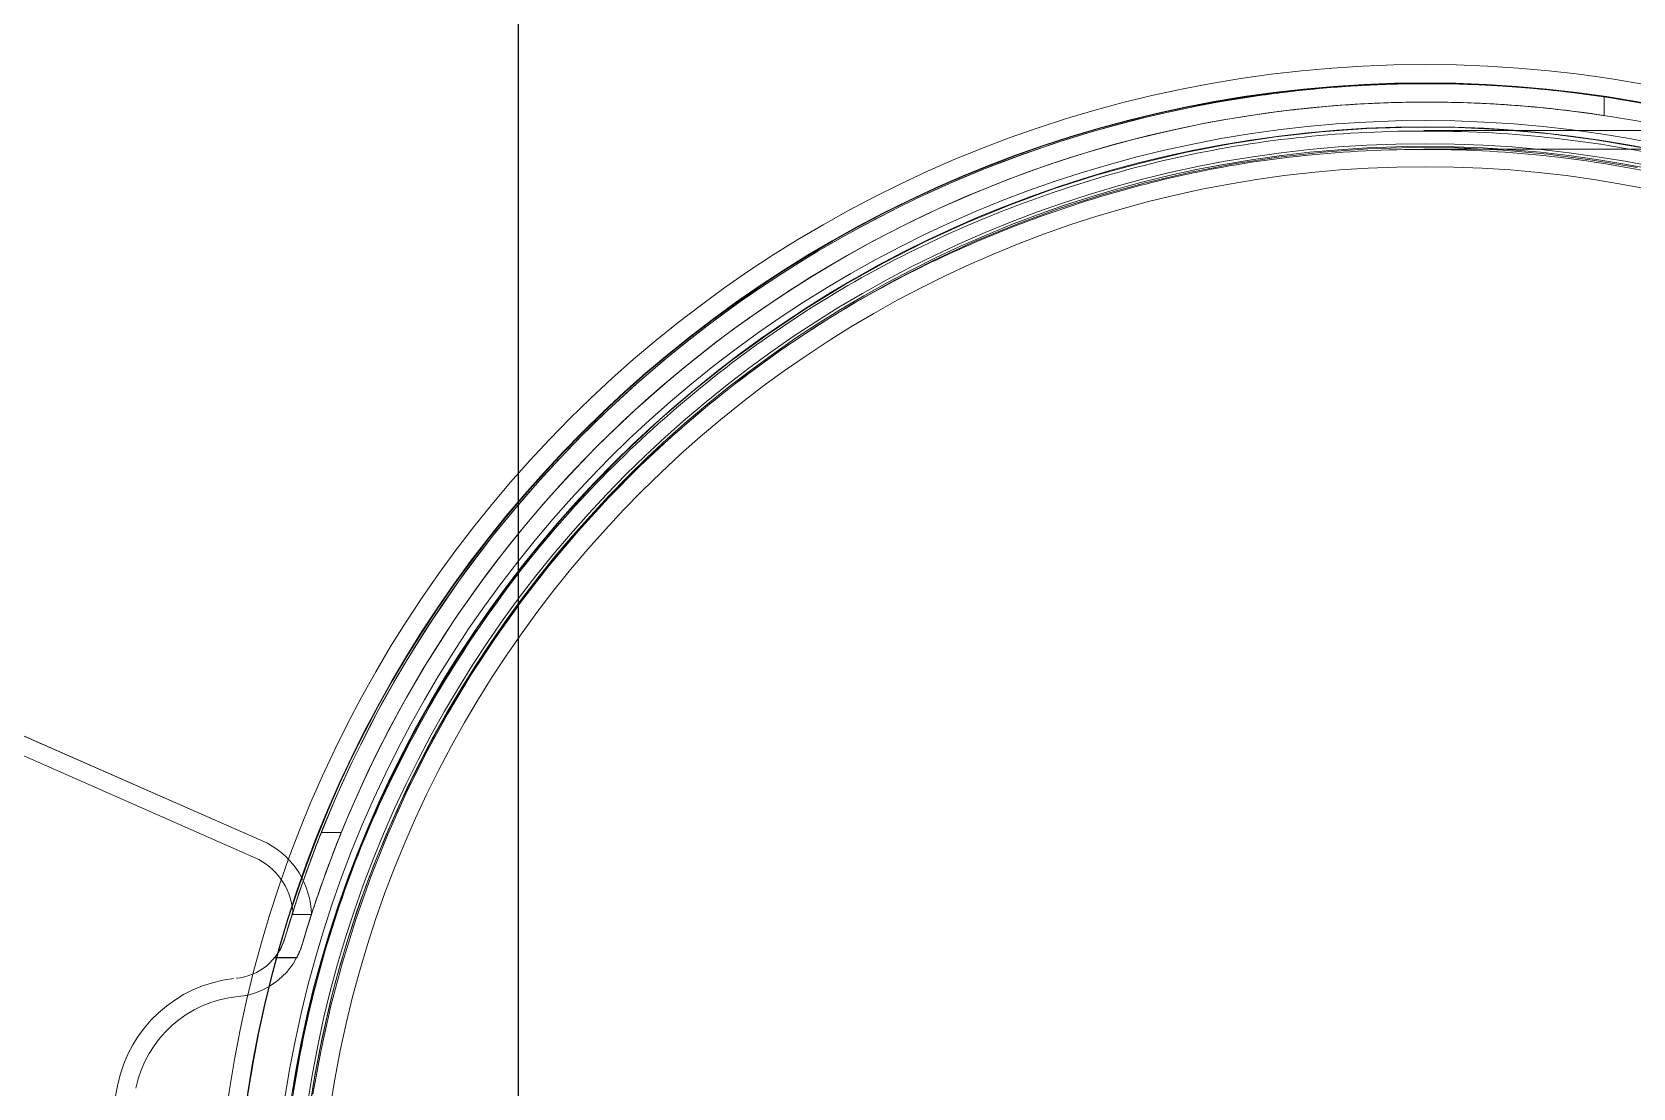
# Model space of a CAD drawing. Header units: millimetres. Extents: x 2179 to 48742, y 3478 to 161002.
# Drawn here: x 38218.7 to 38288.1, y 126037.1 to 126082.9 of the extents above; entities that cross this region are included whole.
import ezdxf

# ---------------------------------------------------------------- set-up
doc = ezdxf.new("R2010")
doc.units = ezdxf.units.MM
doc.layers.add('A-GENM-1', color=7, linetype='Continuous', lineweight=9, true_color=0x646464)
doc.layers.add('A-WALL-PATT-1', color=9, linetype='Continuous', lineweight=9, true_color=0x808080)
doc.layers.add('A-WALL-1', color=7, linetype='Continuous', lineweight=25)

msp = doc.modelspace()

# ---------------------------------------------------------------- hatches: boundary and pattern name
at = {"layer": 'A-WALL-PATT-1'}
h = msp.add_hatch(dxfattribs=at)
h.set_pattern_fill('FP_4', color=256, angle=76.01036, style=0, pattern_type=2)
h.set_pattern_definition([(45.00036, (-161918.41, 0), (-121.23422, 121.2327), []), (45.00036, (-161837.59, 0.0005), (-121.23422, 121.2327), [])])
h.paths.add_polyline_path([(38239.78, 125414.392), (38239.78, 126335.645), (38039.78, 126335.645), (38039.78, 125614.392), (38215.787, 125614.392), (38215.787, 125414.392)])
h.paths.add_polyline_path([(38039.78, 131335.645), (38239.78, 131335.645), (38239.78, 131797.892), (38039.78, 131797.892)])

# ---------------------------------------------------------------- linework, layer by layer
at = {"layer": 'A-GENM-1'}
for p, q in [((38286.849, 126079.233), (38286.849, 126080.042)), ((38286.849, 126079.233), (38286.849, 126080.042)), ((38196.587, 126061.883), (38228.902, 126047.667)), ((38228.902, 126047.667), (38196.587, 126061.883)), ((38196.587, 126061.883), (38228.902, 126047.667)), ((38228.902, 126047.667), (38196.587, 126061.883)), ((38228.526, 126046.961), (38195.787, 126061.408)), ((38195.787, 126061.408), (38228.526, 126046.961)), ((38228.526, 126046.961), (38195.787, 126061.408)), ((38195.787, 126061.408), (38228.526, 126046.961)), ((38231.242, 126048.134), (38232.105, 126048.134)), ((38232.105, 126048.134), (38231.242, 126048.134)), ((38231.242, 126048.134), (38232.105, 126048.134)), ((38232.105, 126048.134), (38231.242, 126048.134)), ((38230.81, 126044.573), (38229.97, 126044.573)), ((38229.97, 126044.573), (38230.81, 126044.573)), ((38230.81, 126044.573), (38229.97, 126044.573)), ((38229.97, 126044.573), (38230.81, 126044.573)), ((38230.811, 126044.573), (38230.011, 126044.573)), ((38230.011, 126044.573), (38230.811, 126044.573)), ((38230.811, 126044.573), (38230.011, 126044.573)), ((38230.011, 126044.573), (38230.811, 126044.573)), ((38229.217, 126042.706), (38230.172, 126042.706)), ((38229.217, 126042.706), (38230.172, 126042.706)), ((38229.217, 126042.706), (38230.172, 126042.706)), ((38229.217, 126042.706), (38230.172, 126042.706)), ((38230.173, 126042.708), (38229.218, 126042.708)), ((38230.173, 126042.708), (38229.218, 126042.708)), ((38230.173, 126042.708), (38229.218, 126042.708)), ((38230.173, 126042.708), (38229.218, 126042.708))]:
    msp.add_line(p, q, dxfattribs=at)
at = {"layer": 'A-GENM-1', "flags": 128}
for points in [[(38230.005, 126036.928), (38230.361, 126038.884), (38230.795, 126040.825), (38231.306, 126042.747), (38231.894, 126044.646), (38232.557, 126046.521), (38233.295, 126048.368), (38234.105, 126050.184), (38234.988, 126051.965), (38235.942, 126053.711), (38236.964, 126055.416), (38238.054, 126057.08), (38239.209, 126058.698), (38240.428, 126060.269), (38241.709, 126061.79), (38243.05, 126063.258), (38244.449, 126064.672), (38245.903, 126066.029), (38247.41, 126067.326), (38248.968, 126068.562), (38250.573, 126069.735), (38252.225, 126070.843), (38253.919, 126071.884), (38255.654, 126072.856), (38257.426, 126073.758), (38259.233, 126074.588), (38261.072, 126075.346), (38262.939, 126076.029), (38264.833, 126076.637), (38266.749, 126077.169), (38268.685, 126077.624), (38270.637, 126078.001), (38272.603, 126078.3), (38274.579, 126078.52), (38276.563, 126078.66), (38278.551, 126078.722), (38280.539, 126078.703), (38282.525, 126078.605), (38284.506, 126078.428), (38286.478, 126078.172), (38288.438, 126077.837)], [(38279.033, 126078.572), (38279.436, 126078.572), (38280.018, 126078.572), (38280.776, 126078.572), (38281.71, 126078.572), (38282.818, 126078.572), (38284.098, 126078.572), (38285.549, 126078.572), (38287.168, 126078.572), (38288.952, 126078.572)], [(38230.877, 126036.787), (38231.227, 126038.709), (38231.653, 126040.615), (38232.155, 126042.502), (38232.733, 126044.368), (38233.384, 126046.21), (38234.108, 126048.024), (38234.905, 126049.807), (38235.772, 126051.557), (38236.708, 126053.272), (38237.713, 126054.947), (38238.783, 126056.581), (38239.918, 126058.17), (38241.116, 126059.713), (38242.374, 126061.207), (38243.691, 126062.65), (38245.065, 126064.038), (38246.493, 126065.371), (38247.973, 126066.645), (38249.503, 126067.859), (38251.08, 126069.011), (38252.702, 126070.099), (38254.367, 126071.121), (38256.071, 126072.076), (38257.811, 126072.962), (38259.586, 126073.778), (38261.392, 126074.522), (38263.226, 126075.193), (38265.086, 126075.791), (38266.968, 126076.313), (38268.869, 126076.76), (38270.787, 126077.13), (38272.718, 126077.424), (38274.66, 126077.64), (38276.608, 126077.778), (38278.56, 126077.838), (38280.513, 126077.82), (38282.464, 126077.724), (38284.41, 126077.55), (38286.347, 126077.298), (38288.272, 126076.969)], [(38279.033, 126077.772), (38279.436, 126077.772), (38280.018, 126077.772), (38280.776, 126077.772), (38281.71, 126077.772), (38282.818, 126077.772), (38284.098, 126077.772), (38285.549, 126077.772), (38287.168, 126077.772), (38288.952, 126077.772)]]:
    msp.add_lwpolyline(points, dxfattribs=at)
at = {"layer": 'A-GENM-1'}
for centre, radius, start, end in [((38279.087, 126029.007), 52.434, 0, 180), ((38279.087, 126029.007), 52.434, 90, 270), ((38279.087, 126029.007), 52.434, 90, 270), ((38279.087, 126029.007), 52.434, 270, 90), ((38279.087, 126029.007), 52.434, 270, 90), ((38279.087, 126029.007), 51.634, 90, 270), ((38279.087, 126029.007), 51.634, 90, 270), ((38279.087, 126029.007), 51.612, 0, 180), ((38279.17, 126029.006), 51.604, 22.6069, 163.63186), ((38279.17, 126029.006), 51.604, 22.6069, 163.63186), ((38279.17, 126029.006), 51.604, 22.6069, 163.63186), ((38279.17, 126029.006), 51.604, 22.6069, 163.63186), ((38279.087, 126029.007), 51.634, 270, 90), ((38279.087, 126029.007), 51.634, 270, 90), ((38279.17, 126029.006), 50.804, 22.6069, 163.63186), ((38279.17, 126029.006), 50.804, 22.6069, 163.63186), ((38279.17, 126029.006), 50.804, 22.6069, 163.63186), ((38279.17, 126029.006), 50.804, 22.6069, 163.63186), ((38279.17, 126029.006), 51.604, 99.84252, 158.24333), ((38279.17, 126029.006), 51.604, 99.84252, 158.24333), ((38279.17, 126029.006), 51.604, 99.84252, 158.2402), ((38279.17, 126029.006), 51.604, 99.84252, 158.2402), ((38279.087, 126029.007), 50, 360, 180), ((38279.087, 126029.007), 50, 360, 180), ((38279.17, 126029.006), 50.804, 99.99909, 157.8828), ((38279.17, 126029.006), 50.804, 99.99909, 157.8828), ((38279.17, 126029.006), 50.804, 99.99909, 157.87961), ((38279.17, 126029.006), 50.804, 99.99909, 157.87961), ((38279.087, 126029.007), 49.731, 360, 180), ((38279.087, 126029.007), 49, 360, 180), ((38279.087, 126029.007), 49, 0, 180), ((38279.087, 126029.007), 49, 0, 180), ((38279.087, 126029.007), 49, 0, 180), ((38279.087, 126029.007), 48.881, 360, 180), ((38279.087, 126029.007), 48, 0, 180), ((38279.087, 126029.007), 48, 360, 180), ((38227.212, 126044.488), 3.6, 1.34938, 62), ((38227.212, 126044.488), 3.6, 1.34938, 62), ((38227.212, 126044.488), 3.6, 1.34938, 62), ((38227.212, 126044.488), 3.6, 1.34938, 62), ((38227.212, 126044.488), 2.8, 1.73502, 62), ((38227.212, 126044.488), 2.8, 1.73502, 62), ((38227.212, 126044.488), 2.8, 1.73502, 62), ((38227.212, 126044.488), 2.8, 1.73502, 62), ((38227.325, 126044.234), 2.431, 275.40873, 343.63186), ((38227.325, 126044.234), 2.431, 275.40873, 343.63186), ((38227.325, 126044.234), 2.431, 275.40873, 343.63186), ((38227.325, 126044.234), 2.431, 275.40873, 343.63186), ((38227.325, 126044.234), 3.231, 275.40873, 343.63186), ((38227.325, 126044.234), 3.231, 275.40873, 343.63186), ((38227.325, 126044.234), 3.231, 275.40873, 343.63186), ((38227.325, 126044.234), 3.231, 275.40873, 343.63186), ((38228.101, 126036.039), 5.8, 96.6319, 168.28934), ((38228.101, 126036.039), 5.8, 96.6319, 168.28934), ((38228.101, 126036.039), 5.8, 96.6319, 168.28934), ((38228.101, 126036.039), 5.8, 96.6319, 168.28934), ((38228.101, 126036.039), 5, 95.40873, 168.28934), ((38228.101, 126036.039), 5, 95.40873, 168.28934), ((38228.101, 126036.039), 5, 95.40873, 168.28934), ((38228.101, 126036.039), 5, 95.40873, 168.28934), ((38262.028, 126029.007), 40.448, 168.28934, 175.02509), ((38262.028, 126029.007), 40.448, 168.28934, 175.02509), ((38262.028, 126029.007), 40.448, 168.28934, 175.02509), ((38262.028, 126029.007), 40.448, 168.28934, 175.02509)]:
    msp.add_arc(centre, radius, start, end, dxfattribs=at)
for points, knots in [([(38270.349, 126079.851), (38271.333, 126080.021), (38273.261, 126080.296), (38275.978, 126080.535), (38278.619, 126080.628), (38281.001, 126080.593), (38283.038, 126080.476), (38284.709, 126080.319), (38285.919, 126080.17), (38286.749, 126080.051), (38286.952, 126080.02), (38286.42, 126080.101), (38285.298, 126080.25), (38284.097, 126080.378), (38282.998, 126080.473), (38281.75, 126080.551), (38279.962, 126080.619), (38276.255, 126080.608), (38272.811, 126080.278), (38270.349, 126079.851)], [0, 0, 0, 0, 0.055556, 0.111111, 0.166667, 0.222222, 0.277778, 0.333333, 0.388889, 0.444444, 0.513889, 0.583333, 0.652778, 0.6875, 0.722222, 0.756944, 0.791667, 0.861111, 1, 1, 1, 1]), ([(38270.349, 126079.851), (38271.333, 126080.021), (38273.261, 126080.296), (38275.978, 126080.535), (38278.619, 126080.628), (38281.001, 126080.593), (38283.038, 126080.476), (38284.709, 126080.319), (38285.919, 126080.17), (38286.749, 126080.051), (38286.952, 126080.02), (38286.42, 126080.101), (38285.298, 126080.25), (38284.097, 126080.378), (38282.998, 126080.473), (38281.75, 126080.551), (38279.962, 126080.619), (38276.255, 126080.608), (38272.811, 126080.278), (38270.349, 126079.851)], [0, 0, 0, 0, 0.055556, 0.111111, 0.166667, 0.222222, 0.277778, 0.333333, 0.388889, 0.444444, 0.513889, 0.583333, 0.652778, 0.6875, 0.722222, 0.756944, 0.791667, 0.861111, 1, 1, 1, 1]), ([(38270.349, 126079.038), (38271.333, 126079.212), (38273.26, 126079.491), (38275.976, 126079.733), (38278.615, 126079.828), (38280.993, 126079.793), (38283.034, 126079.674), (38284.708, 126079.514), (38285.919, 126079.363), (38286.748, 126079.243), (38286.952, 126079.21), (38286.421, 126079.293), (38285.298, 126079.445), (38284.099, 126079.574), (38283.002, 126079.67), (38281.756, 126079.75), (38279.968, 126079.819), (38276.253, 126079.808), (38272.81, 126079.472), (38270.349, 126079.038)], [0, 0, 0, 0, 0.055556, 0.111111, 0.166667, 0.222222, 0.277778, 0.333333, 0.388889, 0.444444, 0.513889, 0.583333, 0.652778, 0.6875, 0.722222, 0.756944, 0.791667, 0.861111, 1, 1, 1, 1]), ([(38270.349, 126079.038), (38271.333, 126079.212), (38273.26, 126079.491), (38275.976, 126079.733), (38278.615, 126079.828), (38280.993, 126079.793), (38283.034, 126079.674), (38284.708, 126079.514), (38285.919, 126079.363), (38286.748, 126079.243), (38286.952, 126079.21), (38286.421, 126079.293), (38285.298, 126079.445), (38284.099, 126079.574), (38283.002, 126079.67), (38281.756, 126079.75), (38279.968, 126079.819), (38276.253, 126079.808), (38272.81, 126079.472), (38270.349, 126079.038)], [0, 0, 0, 0, 0.055556, 0.111111, 0.166667, 0.222222, 0.277778, 0.333333, 0.388889, 0.444444, 0.513889, 0.583333, 0.652778, 0.6875, 0.722222, 0.756944, 0.791667, 0.861111, 1, 1, 1, 1]), ([(38229.382, 126029.007), (38229.42, 126032.757), (38230.233, 126039.993), (38233.069, 126048.348), (38236.536, 126054.798), (38239.61, 126059.306), (38243.073, 126063.324), (38247.091, 126067.062), (38251.481, 126070.356), (38256.049, 126073.056), (38261.031, 126075.288), (38266.261, 126076.996), (38271.473, 126078.098), (38276.867, 126078.607), (38282.369, 126078.545), (38287.351, 126077.958), (38291.882, 126076.941), (38296.066, 126075.618), (38300.123, 126073.948), (38303.935, 126071.984), (38307.547, 126069.68), (38311.026, 126067.018), (38314.266, 126064.072), (38317.178, 126060.93), (38319.79, 126057.529), (38322.156, 126053.833), (38324.2, 126049.954), (38326.418, 126044.672), (38328.248, 126037.843), (38328.787, 126032.007), (38328.819, 126029.007)], [-1, -1, -1, -1, -0.930556, -0.861111, -0.826389, -0.791667, -0.756944, -0.722222, -0.6875, -0.652778, -0.618056, -0.583333, -0.548611, -0.513889, -0.479167, -0.444444, -0.416667, -0.388889, -0.361111, -0.333333, -0.305556, -0.277778, -0.25, -0.222222, -0.194444, -0.166667, -0.138889, -0.111111, -0.055556, 0, 0, 0, 0]), ([(38328.013, 126029.007), (38327.974, 126032.697), (38327.168, 126039.816), (38324.364, 126048.035), (38320.931, 126054.382), (38317.893, 126058.816), (38314.481, 126062.764), (38310.53, 126066.431), (38306.215, 126069.663), (38301.721, 126072.317), (38296.818, 126074.517), (38291.671, 126076.204), (38286.542, 126077.294), (38281.234, 126077.803), (38275.821, 126077.75), (38270.92, 126077.179), (38266.463, 126076.185), (38262.348, 126074.889), (38258.358, 126073.25), (38254.608, 126071.319), (38251.053, 126069.048), (38247.628, 126066.421), (38244.438, 126063.515), (38241.575, 126060.417), (38239.014, 126057.069), (38236.698, 126053.433), (38234.7, 126049.617), (38232.531, 126044.42), (38230.739, 126037.7), (38230.213, 126031.959), (38230.183, 126029.007)], [-1, -1, -1, -1, -0.930556, -0.861111, -0.826389, -0.791667, -0.756944, -0.722222, -0.6875, -0.652778, -0.618056, -0.583333, -0.548611, -0.513889, -0.479167, -0.444444, -0.416667, -0.388889, -0.361111, -0.333333, -0.305556, -0.277778, -0.25, -0.222222, -0.194444, -0.166667, -0.138889, -0.111111, -0.055556, 0, 0, 0, 0]), ([(38230.579, 126046.382), (38230.573, 126046.363), (38230.583, 126046.393), (38230.638, 126046.545), (38230.705, 126046.73), (38230.802, 126046.994), (38230.977, 126047.46), (38231.133, 126047.861), (38231.243, 126048.137)], [-1, -1, -1, -1, -0.785714, -0.678571, -0.571429, -0.428571, -0.285714, 0, 0, 0, 0]), ([(38230.579, 126046.382), (38230.573, 126046.363), (38230.583, 126046.393), (38230.638, 126046.545), (38230.705, 126046.73), (38230.802, 126046.994), (38230.977, 126047.46), (38231.133, 126047.861), (38231.243, 126048.137)], [-1, -1, -1, -1, -0.785714, -0.678571, -0.571429, -0.428571, -0.285714, 0, 0, 0, 0]), ([(38231.243, 126048.137), (38231.161, 126047.93), (38231.003, 126047.528), (38230.82, 126047.043), (38230.696, 126046.706), (38230.62, 126046.495), (38230.578, 126046.378), (38230.575, 126046.369), (38230.579, 126046.382)], [-1, -1, -1, -1, -0.785714, -0.571429, -0.428571, -0.285714, -0.142857, 0, 0, 0, 0]), ([(38231.243, 126048.137), (38231.161, 126047.93), (38231.003, 126047.528), (38230.82, 126047.043), (38230.696, 126046.706), (38230.62, 126046.495), (38230.578, 126046.378), (38230.575, 126046.369), (38230.579, 126046.382)], [-1, -1, -1, -1, -0.785714, -0.571429, -0.428571, -0.285714, -0.142857, 0, 0, 0, 0]), ([(38231.43, 126046.382), (38231.423, 126046.363), (38231.434, 126046.393), (38231.49, 126046.546), (38231.558, 126046.73), (38231.657, 126046.995), (38231.835, 126047.46), (38231.994, 126047.861), (38232.106, 126048.137)], [-1, -1, -1, -1, -0.785714, -0.678571, -0.571429, -0.428571, -0.285714, 0, 0, 0, 0]), ([(38231.43, 126046.382), (38231.423, 126046.363), (38231.434, 126046.393), (38231.49, 126046.546), (38231.558, 126046.73), (38231.657, 126046.995), (38231.835, 126047.46), (38231.994, 126047.861), (38232.106, 126048.137)], [-1, -1, -1, -1, -0.785714, -0.678571, -0.571429, -0.428571, -0.285714, 0, 0, 0, 0]), ([(38232.106, 126048.137), (38232.022, 126047.93), (38231.862, 126047.529), (38231.675, 126047.043), (38231.549, 126046.706), (38231.471, 126046.495), (38231.428, 126046.378), (38231.425, 126046.369), (38231.43, 126046.382)], [-1, -1, -1, -1, -0.785714, -0.571429, -0.428571, -0.285714, -0.142857, 0, 0, 0, 0]), ([(38232.106, 126048.137), (38232.022, 126047.93), (38231.862, 126047.529), (38231.675, 126047.043), (38231.549, 126046.706), (38231.471, 126046.495), (38231.428, 126046.378), (38231.425, 126046.369), (38231.43, 126046.382)], [-1, -1, -1, -1, -0.785714, -0.571429, -0.428571, -0.285714, -0.142857, 0, 0, 0, 0]), ([(38230.579, 126046.382), (38230.584, 126046.394), (38230.582, 126046.388), (38230.545, 126046.286), (38230.479, 126046.1), (38230.359, 126045.756), (38230.244, 126045.417), (38230.162, 126045.168)], [-1, -1, -1, -1, -0.833333, -0.666667, -0.5, -0.333333, 0, 0, 0, 0]), ([(38230.162, 126045.168), (38230.244, 126045.417), (38230.359, 126045.756), (38230.479, 126046.1), (38230.545, 126046.286), (38230.582, 126046.388), (38230.584, 126046.394), (38230.579, 126046.382)], [-1, -1, -1, -1, -0.666667, -0.5, -0.333333, -0.166667, 0, 0, 0, 0]), ([(38230.579, 126046.382), (38230.584, 126046.394), (38230.582, 126046.388), (38230.545, 126046.286), (38230.479, 126046.1), (38230.359, 126045.756), (38230.244, 126045.417), (38230.162, 126045.168)], [-1, -1, -1, -1, -0.833333, -0.666667, -0.5, -0.333333, 0, 0, 0, 0]), ([(38230.162, 126045.168), (38230.244, 126045.417), (38230.359, 126045.756), (38230.479, 126046.1), (38230.545, 126046.286), (38230.582, 126046.388), (38230.584, 126046.394), (38230.579, 126046.382)], [-1, -1, -1, -1, -0.666667, -0.5, -0.333333, -0.166667, 0, 0, 0, 0]), ([(38231.43, 126046.382), (38231.434, 126046.394), (38231.432, 126046.388), (38231.395, 126046.286), (38231.328, 126046.1), (38231.206, 126045.755), (38231.089, 126045.417), (38231.005, 126045.168)], [-1, -1, -1, -1, -0.833333, -0.666667, -0.5, -0.333333, 0, 0, 0, 0]), ([(38231.005, 126045.168), (38231.089, 126045.417), (38231.206, 126045.755), (38231.328, 126046.1), (38231.395, 126046.286), (38231.432, 126046.388), (38231.434, 126046.394), (38231.43, 126046.382)], [-1, -1, -1, -1, -0.666667, -0.5, -0.333333, -0.166667, 0, 0, 0, 0]), ([(38231.43, 126046.382), (38231.434, 126046.394), (38231.432, 126046.388), (38231.395, 126046.286), (38231.328, 126046.1), (38231.206, 126045.755), (38231.089, 126045.417), (38231.005, 126045.168)], [-1, -1, -1, -1, -0.833333, -0.666667, -0.5, -0.333333, 0, 0, 0, 0]), ([(38231.005, 126045.168), (38231.089, 126045.417), (38231.206, 126045.755), (38231.328, 126046.1), (38231.395, 126046.286), (38231.432, 126046.388), (38231.434, 126046.394), (38231.43, 126046.382)], [-1, -1, -1, -1, -0.666667, -0.5, -0.333333, -0.166667, 0, 0, 0, 0]), ([(38230.162, 126045.168), (38230.074, 126044.899), (38229.938, 126044.477), (38229.769, 126043.923), (38229.693, 126043.671), (38229.658, 126043.549)], [-1, -1, -1, -1, -0.5, -0.25, 0, 0, 0, 0]), ([(38229.658, 126043.549), (38229.693, 126043.671), (38229.769, 126043.923), (38229.938, 126044.477), (38230.074, 126044.899), (38230.162, 126045.168)], [-1, -1, -1, -1, -0.75, -0.5, 0, 0, 0, 0]), ([(38230.162, 126045.168), (38230.074, 126044.899), (38229.938, 126044.477), (38229.769, 126043.923), (38229.693, 126043.671), (38229.658, 126043.549)], [-1, -1, -1, -1, -0.5, -0.25, 0, 0, 0, 0]), ([(38229.658, 126043.549), (38229.693, 126043.671), (38229.769, 126043.923), (38229.938, 126044.477), (38230.074, 126044.899), (38230.162, 126045.168)], [-1, -1, -1, -1, -0.75, -0.5, 0, 0, 0, 0]), ([(38231.005, 126045.168), (38230.942, 126044.98), (38230.815, 126044.594), (38230.649, 126044.068), (38230.519, 126043.64), (38230.455, 126043.425), (38230.425, 126043.323)], [-1, -1, -1, -1, -0.7, -0.4, -0.2, 0, 0, 0, 0]), ([(38230.425, 126043.323), (38230.47, 126043.476), (38230.57, 126043.812), (38230.772, 126044.46), (38230.921, 126044.917), (38231.005, 126045.168)], [-1, -1, -1, -1, -0.7, -0.4, 0, 0, 0, 0]), ([(38231.005, 126045.168), (38230.942, 126044.98), (38230.815, 126044.594), (38230.649, 126044.068), (38230.519, 126043.64), (38230.455, 126043.425), (38230.425, 126043.323)], [-1, -1, -1, -1, -0.7, -0.4, -0.2, 0, 0, 0, 0]), ([(38230.425, 126043.323), (38230.47, 126043.476), (38230.57, 126043.812), (38230.772, 126044.46), (38230.921, 126044.917), (38231.005, 126045.168)], [-1, -1, -1, -1, -0.7, -0.4, 0, 0, 0, 0]), ([(38229.218, 126042.708), (38229.214, 126042.704), (38229.219, 126042.71), (38229.264, 126042.766), (38229.336, 126042.865), (38229.475, 126043.083), (38229.593, 126043.33), (38229.658, 126043.549)], [-1, -1, -1, -1, -0.85, -0.7, -0.55, -0.4, 0, 0, 0, 0]), ([(38229.218, 126042.708), (38229.214, 126042.704), (38229.219, 126042.71), (38229.264, 126042.766), (38229.336, 126042.865), (38229.475, 126043.083), (38229.593, 126043.33), (38229.658, 126043.549)], [-1, -1, -1, -1, -0.85, -0.7, -0.55, -0.4, 0, 0, 0, 0]), ([(38229.658, 126043.549), (38229.619, 126043.418), (38229.551, 126043.244), (38229.452, 126043.052), (38229.38, 126042.932), (38229.314, 126042.835), (38229.26, 126042.762), (38229.228, 126042.721), (38229.219, 126042.709), (38229.218, 126042.708)], [-1, -1, -1, -1, -0.75, -0.625, -0.5, -0.375, -0.25, -0.125, 0, 0, 0, 0]), ([(38229.218, 126042.708), (38229.219, 126042.709), (38229.228, 126042.721), (38229.26, 126042.762), (38229.314, 126042.835), (38229.38, 126042.932), (38229.452, 126043.052), (38229.551, 126043.244), (38229.619, 126043.418), (38229.658, 126043.549)], [-1, -1, -1, -1, -0.875, -0.75, -0.625, -0.5, -0.375, -0.25, 0, 0, 0, 0]), ([(38229.658, 126043.549), (38229.619, 126043.418), (38229.551, 126043.244), (38229.452, 126043.052), (38229.38, 126042.932), (38229.314, 126042.835), (38229.26, 126042.762), (38229.228, 126042.721), (38229.219, 126042.709), (38229.218, 126042.708)], [-1, -1, -1, -1, -0.75, -0.625, -0.5, -0.375, -0.25, -0.125, 0, 0, 0, 0]), ([(38229.218, 126042.708), (38229.219, 126042.709), (38229.228, 126042.721), (38229.26, 126042.762), (38229.314, 126042.835), (38229.38, 126042.932), (38229.452, 126043.052), (38229.551, 126043.244), (38229.619, 126043.418), (38229.658, 126043.549)], [-1, -1, -1, -1, -0.875, -0.75, -0.625, -0.5, -0.375, -0.25, 0, 0, 0, 0]), ([(38229.658, 126043.549), (38229.61, 126043.385), (38229.519, 126043.172), (38229.395, 126042.955), (38229.319, 126042.842), (38229.267, 126042.77), (38229.233, 126042.727), (38229.222, 126042.713), (38229.219, 126042.71)], [-1, -1, -1, -1, -0.7, -0.55, -0.4, -0.3, -0.2, -0.1, -0.1, -0.1, -0.1]), ([(38229.658, 126043.549), (38229.61, 126043.385), (38229.519, 126043.172), (38229.395, 126042.955), (38229.319, 126042.842), (38229.267, 126042.77), (38229.233, 126042.727), (38229.222, 126042.713), (38229.219, 126042.71)], [-1, -1, -1, -1, -0.7, -0.55, -0.4, -0.3, -0.2, -0.1, -0.1, -0.1, -0.1]), ([(38230.173, 126042.708), (38230.17, 126042.702), (38230.177, 126042.714), (38230.21, 126042.778), (38230.256, 126042.871), (38230.331, 126043.04), (38230.395, 126043.22), (38230.425, 126043.323)], [-1, -1, -1, -1, -0.75, -0.625, -0.5, -0.25, 0, 0, 0, 0]), ([(38230.425, 126043.323), (38230.395, 126043.22), (38230.331, 126043.04), (38230.256, 126042.871), (38230.21, 126042.778), (38230.177, 126042.714), (38230.17, 126042.702), (38230.173, 126042.708)], [-1, -1, -1, -1, -0.75, -0.5, -0.375, -0.25, 0, 0, 0, 0]), ([(38230.173, 126042.708), (38230.17, 126042.702), (38230.177, 126042.714), (38230.21, 126042.778), (38230.256, 126042.871), (38230.331, 126043.04), (38230.395, 126043.22), (38230.425, 126043.323)], [-1, -1, -1, -1, -0.75, -0.625, -0.5, -0.25, 0, 0, 0, 0]), ([(38230.425, 126043.323), (38230.395, 126043.22), (38230.331, 126043.04), (38230.256, 126042.871), (38230.21, 126042.778), (38230.177, 126042.714), (38230.17, 126042.702), (38230.173, 126042.708)], [-1, -1, -1, -1, -0.75, -0.5, -0.375, -0.25, 0, 0, 0, 0])]:
    msp.add_open_spline(points, degree=3, knots=knots, dxfattribs=at)
for points in [[(38229.97, 126044.573), (38229.931, 126044.451), (38229.857, 126044.212), (38229.751, 126043.863), (38229.688, 126043.651), (38229.658, 126043.549)], [(38229.658, 126043.549), (38229.688, 126043.651), (38229.751, 126043.863), (38229.857, 126044.212), (38229.931, 126044.451), (38229.97, 126044.573)], [(38229.97, 126044.573), (38229.931, 126044.451), (38229.857, 126044.212), (38229.751, 126043.863), (38229.688, 126043.651), (38229.658, 126043.549)], [(38229.658, 126043.549), (38229.688, 126043.651), (38229.751, 126043.863), (38229.857, 126044.212), (38229.931, 126044.451), (38229.97, 126044.573)], [(38230.81, 126044.573), (38230.76, 126044.418), (38230.665, 126044.118), (38230.533, 126043.687), (38230.459, 126043.439), (38230.425, 126043.323)], [(38230.425, 126043.323), (38230.459, 126043.439), (38230.533, 126043.687), (38230.665, 126044.118), (38230.76, 126044.418), (38230.81, 126044.573)], [(38230.81, 126044.573), (38230.76, 126044.418), (38230.665, 126044.118), (38230.533, 126043.687), (38230.459, 126043.439), (38230.425, 126043.323)], [(38230.425, 126043.323), (38230.459, 126043.439), (38230.533, 126043.687), (38230.665, 126044.118), (38230.76, 126044.418), (38230.81, 126044.573)], [(38230.425, 126043.323), (38230.397, 126043.226), (38230.336, 126043.054), (38230.251, 126042.859), (38230.188, 126042.736), (38230.174, 126042.709), (38230.173, 126042.708)], [(38230.173, 126042.708), (38230.174, 126042.709), (38230.188, 126042.736), (38230.251, 126042.859), (38230.336, 126043.054), (38230.397, 126043.226), (38230.425, 126043.323)], [(38230.425, 126043.323), (38230.397, 126043.226), (38230.336, 126043.054), (38230.251, 126042.859), (38230.188, 126042.736), (38230.174, 126042.709), (38230.173, 126042.708)], [(38230.173, 126042.708), (38230.174, 126042.709), (38230.188, 126042.736), (38230.251, 126042.859), (38230.336, 126043.054), (38230.397, 126043.226), (38230.425, 126043.323)]]:
    msp.add_open_spline(points, degree=3, dxfattribs=at)
at = {"layer": 'A-WALL-1'}
msp.add_line((38239.78, 125414.392), (38239.78, 126335.645), dxfattribs=at)

doc.saveas('drawing.dxf')
